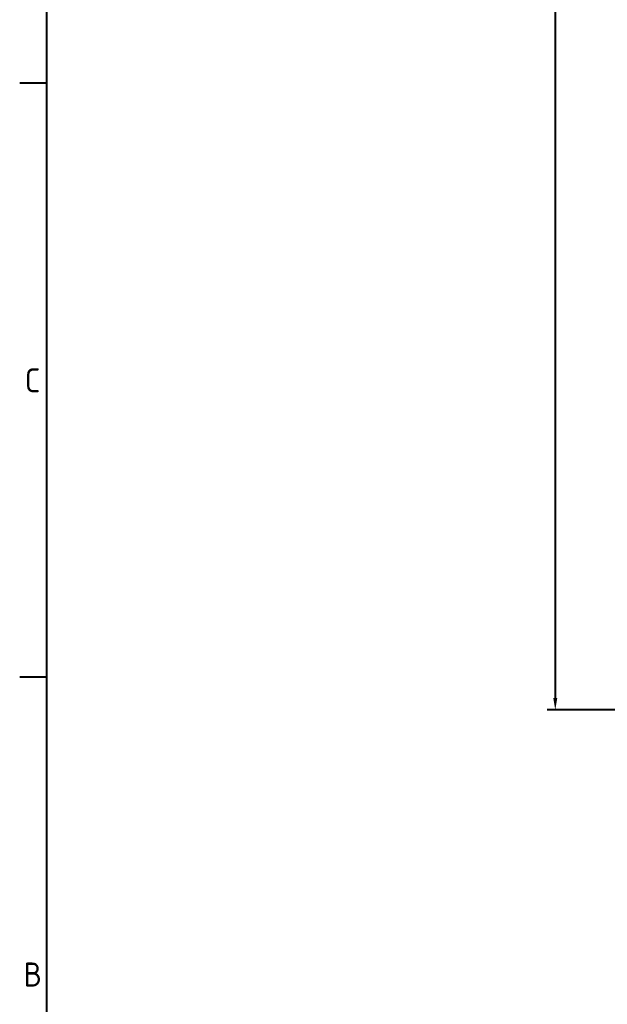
# Model space of a CAD drawing. Header units: millimetres. Extents: x 0 to 2523, y 0 to 1782.
# Drawn here: x 49.8 to 269.9, y 322.9 to 692 of the extents above; entities that cross this region are included whole.
import ezdxf

# ---------------------------------------------------------------- set-up
doc = ezdxf.new("R2010")
doc.units = ezdxf.units.MM
doc.header["$LTSCALE"] = 3
doc.layers.get('0').update_dxf_attribs({"color": 3, "lineweight": 25})
doc.layers.add('경계(ISO)', color=7, linetype='Continuous', lineweight=25)
doc.layers.add('치수(ISO)', color=2, linetype='Continuous', lineweight=25)
doc.styles.add('문자 텍스트_M2B', font='isocp.shx')
doc.styles.add('치수 텍스트_PSTEK_POSCO', font='isocp.shx')
doc.dimstyles.new('치수_PSTEK_POSCO', dxfattribs={"dimscale": 3, "dimtxt": 2.5, "dimasz": 1.5, "dimexe": 1, "dimexo": 1.5, "dimgap": 1, "dimtad": 1, "dimrnd": 1e-08, "dimdsep": 46, "dimtxsty": '치수 텍스트_PSTEK_POSCO', "dimcen": 0.09, "dimdle": 10, "dimclrd": 7, "dimclre": 7, "dimclrt": 2, "dimadec": 1, "dimazin": 2, "dimtfac": 1, "dimtmove": 0, "dimatfit": 3, "dimfxl": 0, "dimtolj": 1, "dimlwd": -1, "dimlwe": -1, "dimarcsym": 0})

# ---------------------------------------------------------------- blocks, each defined once
blk = doc.blocks.new('경계 Default Border')
at = {"layer": '경계(ISO)'}
for p, q in [((20, 222.75), (16.6, 222.75)), ((20, 148.5), (16.6, 148.5))]:
    blk.add_line(p, q, dxfattribs=at)
at = {"layer": '경계(ISO)', "flags": 128}
blk.add_lwpolyline([(20, 20), (20, 574), (821, 574), (821, 20), (20, 20)], dxfattribs=at)
at = {"layer": '경계(ISO)', "color": 2, "char_height": 3, "attachment_point": 7, "style": '문자 텍스트_M2B'}
for s, insert in [('C', (17.24, 184.1)), ('B', (17.08, 109.85))]:
    blk.add_mtext(s, dxfattribs=dict(at, insert=insert))
blk = doc.blocks.new('*D106')
at = {"layer": 'Defpoints', "color": 0, "transparency": 16777216}
for p in [(311.71, 1293.23), (250.39, 433.23), (311.71, 433.23)]:
    blk.add_point(p, dxfattribs=at)
at = {"layer": '치수(ISO)', "color": 7, "transparency": 16777216}
for p, q in [((307.21, 1293.23), (247.39, 1293.23)), ((250.39, 1288.73), (250.39, 437.73)), ((307.21, 433.23), (247.39, 433.23))]:
    blk.add_line(p, q, dxfattribs=at)
for points in [[(249.64, 1288.73), (251.14, 1288.73), (250.39, 1293.23)], [(249.64, 437.73), (251.14, 437.73), (250.39, 433.23)]]:
    blk.add_solid(points, dxfattribs=at)
at = {"layer": '치수(ISO)', "color": 2, "transparency": 16777216, "insert": (243.64, 966.48), "char_height": 7.5, "attachment_point": 4, "rotation": 90, "style": '치수 텍스트_PSTEK_POSCO'}
blk.add_mtext('\\A1;860', dxfattribs=at)

msp = doc.modelspace()

# ---------------------------------------------------------------- block references
at = {"xscale": 3, "yscale": 3, "zscale": 3}
msp.add_blockref('경계 Default Border', (0, 0), dxfattribs=at)

# ---------------------------------------------------------------- dimensions: what is measured, and where the dimension line sits
at = {"layer": '치수(ISO)', "color": 7}
dim = msp.add_linear_dim(base=(250.3946, 433.233), p1=(311.7116, 1293.233), p2=(311.7116, 433.233), angle=90, dimstyle='치수_PSTEK_POSCO', override={"dimdec": 2, "dimtp": 0, "dimtm": 0, "dimtdec": 2, "dimtofl": 0, "dimatfit": 1}, dxfattribs=at)
dim.commit()
dim.dimension.update_dxf_attribs({"geometry": '*D106', "text_midpoint": (250.3946, 973.233), "dimtype": 160})

doc.saveas('drawing.dxf')
